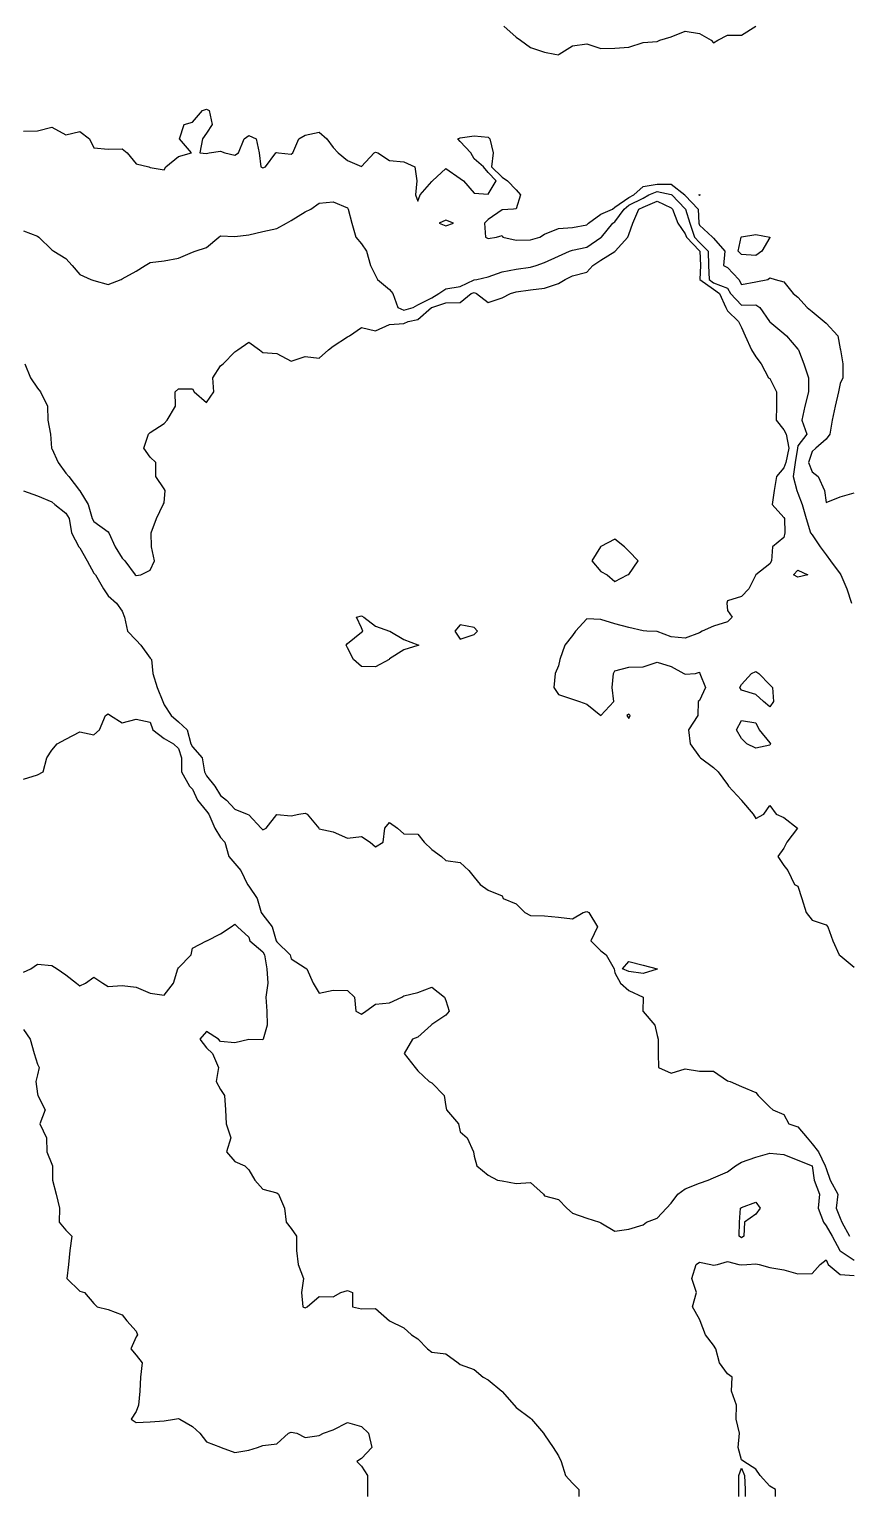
# Model space of a CAD drawing. Header units: metres. Extents: x 2681030 to 2681330, y 1246000 to 1246290.
# Drawn here: x 2681129 to 2681158.1, y 1246000 to 1246052.1 of the extents above; entities that cross this region are included whole.
import ezdxf

# ---------------------------------------------------------------- set-up
doc = ezdxf.new("R2010")
doc.units = ezdxf.units.M
doc.layers.add('BASIS_HOEHENLINIEN', color=8, linetype='Continuous')

msp = doc.modelspace()

# ---------------------------------------------------------------- linework, layer by layer
at = {"layer": 'BASIS_HOEHENLINIEN'}
for points in [[(2681145.808, 1246052.25, 0), (2681146.25, 1246051.855, 0), (2681146.402, 1246051.75, 0), (2681146.75, 1246051.493, 0), (2681147.25, 1246051.326, 0), (2681147.613, 1246051.25, 0), (2681147.75, 1246051.228, 0), (2681147.767, 1246051.25, 0), (2681148.25, 1246051.555, 0), (2681148.75, 1246051.615, 0), (2681149.25, 1246051.458, 0), (2681149.75, 1246051.467, 0), (2681150.25, 1246051.497, 0), (2681150.75, 1246051.667, 0), (2681151.25, 1246051.704, 0), (2681151.343, 1246051.75, 0), (2681151.75, 1246051.864, 0), (2681152.25, 1246052.074, 0), (2681152.75, 1246051.988, 0), (2681153.17, 1246051.75, 0), (2681153.25, 1246051.65, 0), (2681153.405, 1246051.75, 0), (2681153.75, 1246051.927, 0), (2681154.25, 1246051.928, 0), (2681154.75, 1246052.245, 0)], [(2681128.75, 1246048.52, 0), (2681129.25, 1246048.531, 0), (2681129.75, 1246048.662, 0), (2681130.25, 1246048.391, 0), (2681130.75, 1246048.506, 0), (2681131.097, 1246048.25, 0), (2681131.25, 1246047.93, 0), (2681131.75, 1246047.88, 0), (2681132.25, 1246047.893, 0), (2681132.436, 1246047.75, 0), (2681132.75, 1246047.355, 0), (2681133.2, 1246047.25, 0), (2681133.25, 1246047.231, 0), (2681133.75, 1246047.146, 0), (2681133.803, 1246047.25, 0), (2681134.25, 1246047.614, 0), (2681134.716, 1246047.75, 0), (2681134.293, 1246048.25, 0), (2681134.45, 1246048.75, 0), (2681134.75, 1246048.842, 0), (2681135.11, 1246049.25, 0), (2681135.25, 1246049.298, 0), (2681135.338, 1246049.25, 0), (2681135.446, 1246048.75, 0), (2681135.25, 1246048.444, 0), (2681135.105, 1246048.25, 0), (2681135.006, 1246047.75, 0), (2681135.25, 1246047.728, 0), (2681135.337, 1246047.75, 0), (2681135.75, 1246047.811, 0), (2681135.894, 1246047.75, 0), (2681136.25, 1246047.664, 0), (2681136.388, 1246047.75, 0), (2681136.586, 1246048.25, 0), (2681136.75, 1246048.36, 0), (2681137.014, 1246048.25, 0), (2681137.119, 1246047.75, 0), (2681137.178, 1246047.25, 0), (2681137.25, 1246047.214, 0), (2681137.342, 1246047.25, 0), (2681137.71, 1246047.75, 0), (2681137.75, 1246047.763, 0), (2681137.806, 1246047.75, 0), (2681138.25, 1246047.698, 0), (2681138.314, 1246047.75, 0), (2681138.522, 1246048.25, 0), (2681138.75, 1246048.373, 0), (2681139.25, 1246048.484, 0), (2681139.517, 1246048.25, 0), (2681139.75, 1246047.941, 0), (2681139.921, 1246047.75, 0), (2681140.25, 1246047.477, 0), (2681140.75, 1246047.264, 0), (2681141.207, 1246047.75, 0), (2681141.25, 1246047.771, 0), (2681141.327, 1246047.75, 0), (2681141.75, 1246047.474, 0), (2681142.25, 1246047.423, 0), (2681142.647, 1246047.25, 0), (2681142.716, 1246046.75, 0), (2681142.673, 1246046.25, 0), (2681142.75, 1246046.031, 0), (2681142.84, 1246046.25, 0), (2681143.25, 1246046.728, 0), (2681143.27, 1246046.75, 0), (2681143.75, 1246047.193, 0), (2681144.25, 1246046.84, 0), (2681144.377, 1246046.75, 0), (2681144.75, 1246046.309, 0), (2681145.25, 1246046.279, 0), (2681145.533, 1246046.75, 0), (2681145.25, 1246047.054, 0), (2681145.09, 1246047.25, 0), (2681144.75, 1246047.538, 0), (2681144.636, 1246047.75, 0), (2681144.25, 1246048.15, 0), (2681144.174, 1246048.25, 0), (2681144.25, 1246048.286, 0), (2681144.75, 1246048.351, 0), (2681145.25, 1246048.302, 0), (2681145.312, 1246048.25, 0), (2681145.429, 1246047.75, 0), (2681145.367, 1246047.25, 0), (2681145.75, 1246046.884, 0), (2681145.936, 1246046.75, 0), (2681146.25, 1246046.431, 0), (2681146.396, 1246046.25, 0), (2681146.25, 1246045.754, 0), (2681146.15, 1246045.75, 0), (2681145.75, 1246045.721, 0), (2681145.25, 1246045.375, 0), (2681145.117, 1246045.25, 0), (2681145.152, 1246044.75, 0), (2681145.25, 1246044.707, 0), (2681145.543, 1246044.75, 0), (2681145.75, 1246044.816, 0), (2681145.771, 1246044.75, 0), (2681146.25, 1246044.648, 0), (2681146.75, 1246044.66, 0), (2681147.085, 1246044.75, 0), (2681147.25, 1246044.853, 0), (2681147.75, 1246045.064, 0), (2681148.25, 1246045.094, 0), (2681148.75, 1246045.195, 0), (2681148.818, 1246045.25, 0), (2681149.25, 1246045.574, 0), (2681149.667, 1246045.75, 0), (2681149.75, 1246045.812, 0), (2681150.25, 1246046.158, 0), (2681150.421, 1246046.25, 0), (2681150.75, 1246046.556, 0), (2681151.25, 1246046.633, 0), (2681151.75, 1246046.636, 0), (2681152.228, 1246046.25, 0), (2681152.25, 1246046.227, 0), (2681152.711, 1246045.75, 0), (2681152.727, 1246045.25, 0), (2681152.75, 1246045.173, 0), (2681153.216, 1246044.75, 0), (2681153.25, 1246044.712, 0), (2681153.657, 1246044.25, 0), (2681153.612, 1246043.75, 0), (2681153.75, 1246043.67, 0), (2681154.156, 1246043.25, 0), (2681154.25, 1246043.072, 0), (2681154.75, 1246043.159, 0), (2681155.185, 1246043.25, 0), (2681155.25, 1246043.311, 0), (2681155.439, 1246043.25, 0), (2681155.75, 1246043.16, 0), (2681156.086, 1246042.75, 0), (2681156.25, 1246042.624, 0), (2681156.582, 1246042.25, 0), (2681156.75, 1246042.111, 0), (2681157.185, 1246041.75, 0), (2681157.25, 1246041.696, 0), (2681157.662, 1246041.25, 0), (2681157.75, 1246040.789, 0), (2681157.759, 1246040.75, 0), (2681157.845, 1246040.25, 0), (2681157.839, 1246039.75, 0), (2681157.75, 1246039.551, 0), (2681157.686, 1246039.25, 0), (2681157.578, 1246038.75, 0), (2681157.471, 1246038.25, 0), (2681157.387, 1246037.75, 0), (2681157.25, 1246037.571, 0), (2681156.883, 1246037.25, 0), (2681156.75, 1246037.135, 0), (2681156.629, 1246036.75, 0), (2681156.75, 1246036.409, 0), (2681156.972, 1246036.25, 0), (2681157.189, 1246035.75, 0), (2681157.25, 1246035.321, 0), (2681157.75, 1246035.525, 0), (2681158.25, 1246035.667, 0)], [(2681128.75, 1246044.981, 0), (2681129.25, 1246044.79, 0), (2681129.298, 1246044.75, 0), (2681129.75, 1246044.298, 0), (2681129.824, 1246044.25, 0), (2681130.25, 1246043.998, 0), (2681130.473, 1246043.75, 0), (2681130.75, 1246043.43, 0), (2681131.135, 1246043.25, 0), (2681131.25, 1246043.215, 0), (2681131.75, 1246043.072, 0), (2681132.221, 1246043.25, 0), (2681132.25, 1246043.272, 0), (2681132.75, 1246043.538, 0), (2681133.064, 1246043.75, 0), (2681133.25, 1246043.846, 0), (2681133.75, 1246043.905, 0), (2681134.25, 1246044.002, 0), (2681134.75, 1246044.216, 0), (2681134.844, 1246044.25, 0), (2681135.25, 1246044.388, 0), (2681135.683, 1246044.75, 0), (2681135.75, 1246044.802, 0), (2681136.25, 1246044.77, 0), (2681136.75, 1246044.837, 0), (2681137.25, 1246044.956, 0), (2681137.75, 1246045.056, 0), (2681138.093, 1246045.25, 0), (2681138.25, 1246045.338, 0), (2681138.75, 1246045.649, 0), (2681138.948, 1246045.75, 0), (2681139.25, 1246045.954, 0), (2681139.75, 1246046.011, 0), (2681140.25, 1246045.791, 0), (2681140.273, 1246045.75, 0), (2681140.407, 1246045.25, 0), (2681140.547, 1246044.75, 0), (2681140.75, 1246044.516, 0), (2681140.93, 1246044.25, 0), (2681141.067, 1246043.75, 0), (2681141.25, 1246043.386, 0), (2681141.316, 1246043.25, 0), (2681141.75, 1246042.889, 0), (2681141.867, 1246042.75, 0), (2681142.042, 1246042.25, 0), (2681142.25, 1246042.154, 0), (2681142.583, 1246042.25, 0), (2681142.75, 1246042.352, 0), (2681143.25, 1246042.596, 0), (2681143.501, 1246042.75, 0), (2681143.75, 1246042.912, 0), (2681144.25, 1246043.001, 0), (2681144.75, 1246043.237, 0), (2681144.844, 1246043.25, 0), (2681145.25, 1246043.345, 0), (2681145.75, 1246043.514, 0), (2681146.25, 1246043.613, 0), (2681146.75, 1246043.69, 0), (2681146.959, 1246043.75, 0), (2681147.25, 1246043.852, 0), (2681147.75, 1246044.074, 0), (2681148.141, 1246044.25, 0), (2681148.25, 1246044.293, 0), (2681148.75, 1246044.396, 0), (2681149.25, 1246044.734, 0), (2681149.273, 1246044.75, 0), (2681149.673, 1246045.25, 0), (2681149.75, 1246045.299, 0), (2681150.081, 1246045.75, 0), (2681150.25, 1246045.884, 0), (2681150.75, 1246046.138, 0), (2681150.956, 1246046.25, 0), (2681151.25, 1246046.378, 0), (2681151.75, 1246046.27, 0), (2681151.775, 1246046.25, 0), (2681152.25, 1246045.754, 0), (2681152.254, 1246045.75, 0), (2681152.41, 1246045.25, 0), (2681152.576, 1246044.75, 0), (2681152.75, 1246044.565, 0), (2681153.057, 1246044.25, 0), (2681153.069, 1246043.75, 0), (2681153.092, 1246043.25, 0), (2681153.25, 1246043.134, 0), (2681153.75, 1246042.935, 0), (2681153.853, 1246042.75, 0), (2681154.25, 1246042.339, 0), (2681154.75, 1246042.348, 0), (2681154.895, 1246042.25, 0), (2681155.242, 1246041.75, 0), (2681155.25, 1246041.74, 0), (2681155.75, 1246041.325, 0), (2681155.841, 1246041.25, 0), (2681156.25, 1246040.776, 0), (2681156.267, 1246040.75, 0), (2681156.454, 1246040.25, 0), (2681156.625, 1246039.75, 0), (2681156.621, 1246039.25, 0), (2681156.496, 1246038.75, 0), (2681156.389, 1246038.25, 0), (2681156.564, 1246037.75, 0), (2681156.25, 1246037.334, 0), (2681156.229, 1246037.25, 0), (2681156.155, 1246036.75, 0), (2681156.077, 1246036.25, 0), (2681156.207, 1246035.75, 0), (2681156.25, 1246035.65, 0), (2681156.4, 1246035.25, 0), (2681156.539, 1246034.75, 0), (2681156.696, 1246034.25, 0), (2681156.75, 1246034.169, 0), (2681157.041, 1246033.75, 0), (2681157.25, 1246033.469, 0), (2681157.406, 1246033.25, 0), (2681157.75, 1246032.786, 0), (2681157.773, 1246032.75, 0), (2681157.985, 1246032.25, 0), (2681158.148, 1246031.75, 0)], [(2681152.773, 1246046.25, 0), (2681152.75, 1246046.237, 0), (2681152.726, 1246046.25, 0), (2681152.75, 1246046.271, 0), (2681152.773, 1246046.25, 0)], [(2681128.802, 1246040.25, 0), (2681128.996, 1246039.75, 0), (2681129.25, 1246039.391, 0), (2681129.347, 1246039.25, 0), (2681129.606, 1246038.75, 0), (2681129.618, 1246038.25, 0), (2681129.705, 1246037.75, 0), (2681129.747, 1246037.25, 0), (2681129.75, 1246037.245, 0), (2681129.978, 1246036.75, 0), (2681130.25, 1246036.36, 0), (2681130.359, 1246036.25, 0), (2681130.736, 1246035.75, 0), (2681130.75, 1246035.734, 0), (2681131.048, 1246035.25, 0), (2681131.193, 1246034.75, 0), (2681131.25, 1246034.648, 0), (2681131.75, 1246034.282, 0), (2681131.785, 1246034.25, 0), (2681132.006, 1246033.75, 0), (2681132.25, 1246033.35, 0), (2681132.345, 1246033.25, 0), (2681132.72, 1246032.75, 0), (2681132.75, 1246032.726, 0), (2681132.916, 1246032.75, 0), (2681133.25, 1246032.919, 0), (2681133.398, 1246033.25, 0), (2681133.291, 1246033.75, 0), (2681133.288, 1246034.25, 0), (2681133.476, 1246034.75, 0), (2681133.711, 1246035.25, 0), (2681133.75, 1246035.313, 0), (2681133.785, 1246035.75, 0), (2681133.75, 1246035.814, 0), (2681133.445, 1246036.25, 0), (2681133.454, 1246036.75, 0), (2681133.25, 1246036.94, 0), (2681133.021, 1246037.25, 0), (2681133.182, 1246037.75, 0), (2681133.25, 1246037.806, 0), (2681133.75, 1246038.13, 0), (2681133.848, 1246038.25, 0), (2681134.149, 1246038.75, 0), (2681134.137, 1246039.25, 0), (2681134.25, 1246039.367, 0), (2681134.75, 1246039.363, 0), (2681134.81, 1246039.25, 0), (2681135.25, 1246038.874, 0), (2681135.51, 1246039.25, 0), (2681135.472, 1246039.75, 0), (2681135.75, 1246040.18, 0), (2681135.837, 1246040.25, 0), (2681136.25, 1246040.672, 0), (2681136.357, 1246040.75, 0), (2681136.75, 1246041.016, 0), (2681137.135, 1246040.75, 0), (2681137.25, 1246040.653, 0), (2681137.75, 1246040.614, 0), (2681138.25, 1246040.347, 0), (2681138.75, 1246040.515, 0), (2681139.25, 1246040.449, 0), (2681139.576, 1246040.75, 0), (2681139.75, 1246040.882, 0), (2681140.25, 1246041.209, 0), (2681140.329, 1246041.25, 0), (2681140.75, 1246041.543, 0), (2681141.25, 1246041.424, 0), (2681141.75, 1246041.646, 0), (2681142.25, 1246041.687, 0), (2681142.409, 1246041.75, 0), (2681142.75, 1246041.828, 0), (2681143.243, 1246042.25, 0), (2681143.25, 1246042.254, 0), (2681143.75, 1246042.42, 0), (2681144.25, 1246042.433, 0), (2681144.652, 1246042.75, 0), (2681144.75, 1246042.787, 0), (2681144.84, 1246042.75, 0), (2681145.25, 1246042.424, 0), (2681145.75, 1246042.601, 0), (2681146.043, 1246042.75, 0), (2681146.25, 1246042.809, 0), (2681146.75, 1246042.885, 0), (2681147.25, 1246042.939, 0), (2681147.75, 1246043.107, 0), (2681147.987, 1246043.25, 0), (2681148.25, 1246043.377, 0), (2681148.75, 1246043.507, 0), (2681148.962, 1246043.75, 0), (2681149.25, 1246043.935, 0), (2681149.75, 1246044.245, 0), (2681149.756, 1246044.25, 0), (2681150.204, 1246044.75, 0), (2681150.25, 1246044.843, 0), (2681150.39, 1246045.25, 0), (2681150.599, 1246045.75, 0), (2681150.75, 1246045.821, 0), (2681151.25, 1246046.028, 0), (2681151.75, 1246045.796, 0), (2681151.794, 1246045.75, 0), (2681151.981, 1246045.25, 0), (2681152.25, 1246044.864, 0), (2681152.292, 1246044.75, 0), (2681152.75, 1246044.261, 0), (2681152.761, 1246044.25, 0), (2681152.793, 1246043.75, 0), (2681152.772, 1246043.25, 0), (2681153.25, 1246042.898, 0), (2681153.467, 1246042.75, 0), (2681153.692, 1246042.25, 0), (2681153.75, 1246042.139, 0), (2681154.143, 1246041.75, 0), (2681154.25, 1246041.537, 0), (2681154.375, 1246041.25, 0), (2681154.604, 1246040.75, 0), (2681154.75, 1246040.496, 0), (2681154.94, 1246040.25, 0), (2681155.209, 1246039.75, 0), (2681155.25, 1246039.726, 0), (2681155.492, 1246039.25, 0), (2681155.49, 1246038.75, 0), (2681155.479, 1246038.25, 0), (2681155.75, 1246037.911, 0), (2681155.835, 1246037.75, 0), (2681155.923, 1246037.25, 0), (2681155.825, 1246036.75, 0), (2681155.75, 1246036.556, 0), (2681155.493, 1246036.25, 0), (2681155.411, 1246035.75, 0), (2681155.335, 1246035.25, 0), (2681155.75, 1246034.791, 0), (2681155.774, 1246034.75, 0), (2681155.78, 1246034.25, 0), (2681155.75, 1246034.081, 0), (2681155.346, 1246033.75, 0), (2681155.308, 1246033.25, 0), (2681155.25, 1246033.139, 0), (2681154.75, 1246032.75, 0), (2681154.75, 1246032.75, 0), (2681154.512, 1246032.25, 0), (2681154.25, 1246031.982, 0), (2681153.75, 1246031.824, 0), (2681153.723, 1246031.75, 0), (2681153.75, 1246031.487, 0), (2681153.916, 1246031.25, 0), (2681153.75, 1246031.078, 0), (2681153.25, 1246030.932, 0), (2681152.854, 1246030.75, 0), (2681152.75, 1246030.692, 0), (2681152.25, 1246030.504, 0), (2681151.75, 1246030.555, 0), (2681151.25, 1246030.741, 0), (2681150.887, 1246030.75, 0), (2681150.75, 1246030.76, 0), (2681150.25, 1246030.878, 0), (2681149.75, 1246031.017, 0), (2681149.25, 1246031.17, 0), (2681148.75, 1246031.188, 0), (2681148.35, 1246030.75, 0), (2681148.25, 1246030.596, 0), (2681147.971, 1246030.25, 0), (2681147.798, 1246029.75, 0), (2681147.75, 1246029.522, 0), (2681147.634, 1246029.25, 0), (2681147.585, 1246028.75, 0), (2681147.75, 1246028.503, 0), (2681148.25, 1246028.334, 0), (2681148.492, 1246028.25, 0), (2681148.75, 1246028.159, 0), (2681149.25, 1246027.755, 0), (2681149.716, 1246028.25, 0), (2681149.653, 1246028.75, 0), (2681149.702, 1246029.25, 0), (2681149.75, 1246029.339, 0), (2681150.25, 1246029.474, 0), (2681150.75, 1246029.482, 0), (2681151.25, 1246029.648, 0), (2681151.75, 1246029.496, 0), (2681152.194, 1246029.25, 0), (2681152.25, 1246029.219, 0), (2681152.616, 1246029.25, 0), (2681152.75, 1246029.29, 0), (2681152.761, 1246029.25, 0), (2681152.972, 1246028.75, 0), (2681152.75, 1246028.291, 0), (2681152.709, 1246028.25, 0), (2681152.7, 1246027.75, 0), (2681152.359, 1246027.25, 0), (2681152.427, 1246026.75, 0), (2681152.75, 1246026.288, 0), (2681152.791, 1246026.25, 0), (2681153.25, 1246025.909, 0), (2681153.423, 1246025.75, 0), (2681153.75, 1246025.306, 0), (2681153.79, 1246025.25, 0), (2681154.242, 1246024.75, 0), (2681154.25, 1246024.741, 0), (2681154.663, 1246024.25, 0), (2681154.75, 1246024.094, 0), (2681155.035, 1246024.25, 0), (2681155.25, 1246024.563, 0), (2681155.479, 1246024.25, 0), (2681155.75, 1246024.128, 0), (2681156.233, 1246023.75, 0), (2681155.86, 1246023.25, 0), (2681155.75, 1246023.041, 0), (2681155.536, 1246022.75, 0), (2681155.75, 1246022.429, 0), (2681155.892, 1246022.25, 0), (2681156.127, 1246021.75, 0), (2681156.25, 1246021.689, 0), (2681156.393, 1246021.25, 0), (2681156.547, 1246020.75, 0), (2681156.75, 1246020.483, 0), (2681157.25, 1246020.316, 0), (2681157.314, 1246020.25, 0), (2681157.492, 1246019.75, 0), (2681157.719, 1246019.25, 0), (2681157.75, 1246019.23, 0), (2681158.25, 1246018.817, 0)], [(2681143.75, 1246045.155, 0), (2681144.018, 1246045.25, 0), (2681143.75, 1246045.353, 0), (2681143.512, 1246045.25, 0), (2681143.75, 1246045.155, 0)], [(2681154.97, 1246044.25, 0), (2681154.75, 1246044.1, 0), (2681154.25, 1246044.133, 0), (2681154.131, 1246044.25, 0), (2681154.232, 1246044.75, 0), (2681154.25, 1246044.759, 0), (2681154.75, 1246044.842, 0), (2681155.25, 1246044.754, 0), (2681155.257, 1246044.75, 0), (2681155.25, 1246044.741, 0), (2681154.97, 1246044.25, 0)], [(2681128.75, 1246035.736, 0), (2681129.25, 1246035.555, 0), (2681129.75, 1246035.345, 0), (2681129.856, 1246035.25, 0), (2681130.25, 1246034.94, 0), (2681130.376, 1246034.75, 0), (2681130.458, 1246034.25, 0), (2681130.715, 1246033.75, 0), (2681130.75, 1246033.718, 0), (2681131.005, 1246033.25, 0), (2681131.25, 1246032.813, 0), (2681131.301, 1246032.75, 0), (2681131.593, 1246032.25, 0), (2681131.75, 1246032.008, 0), (2681132.053, 1246031.75, 0), (2681132.25, 1246031.457, 0), (2681132.338, 1246031.25, 0), (2681132.437, 1246030.75, 0), (2681132.75, 1246030.435, 0), (2681132.919, 1246030.25, 0), (2681133.25, 1246029.794, 0), (2681133.289, 1246029.75, 0), (2681133.337, 1246029.25, 0), (2681133.493, 1246028.75, 0), (2681133.702, 1246028.25, 0), (2681133.75, 1246028.138, 0), (2681133.989, 1246027.75, 0), (2681134.25, 1246027.529, 0), (2681134.558, 1246027.25, 0), (2681134.695, 1246026.75, 0), (2681134.75, 1246026.642, 0), (2681135.099, 1246026.25, 0), (2681135.179, 1246025.75, 0), (2681135.25, 1246025.612, 0), (2681135.541, 1246025.25, 0), (2681135.75, 1246024.908, 0), (2681135.957, 1246024.75, 0), (2681136.25, 1246024.424, 0), (2681136.693, 1246024.25, 0), (2681136.75, 1246024.223, 0), (2681137.191, 1246023.75, 0), (2681137.25, 1246023.695, 0), (2681137.371, 1246023.75, 0), (2681137.75, 1246024.239, 0), (2681138.25, 1246024.193, 0), (2681138.528, 1246024.25, 0), (2681138.75, 1246024.284, 0), (2681138.818, 1246024.25, 0), (2681139.24, 1246023.75, 0), (2681139.25, 1246023.733, 0), (2681139.75, 1246023.625, 0), (2681140.25, 1246023.397, 0), (2681140.75, 1246023.455, 0), (2681141.059, 1246023.25, 0), (2681141.25, 1246023.092, 0), (2681141.518, 1246023.25, 0), (2681141.579, 1246023.75, 0), (2681141.75, 1246023.955, 0), (2681142.032, 1246023.75, 0), (2681142.25, 1246023.553, 0), (2681142.75, 1246023.54, 0), (2681142.978, 1246023.25, 0), (2681143.25, 1246022.991, 0), (2681143.587, 1246022.75, 0), (2681143.75, 1246022.604, 0), (2681144.25, 1246022.538, 0), (2681144.569, 1246022.25, 0), (2681144.75, 1246022.006, 0), (2681144.97, 1246021.75, 0), (2681145.25, 1246021.547, 0), (2681145.75, 1246021.345, 0), (2681145.788, 1246021.25, 0), (2681146.25, 1246021.069, 0), (2681146.548, 1246020.75, 0), (2681146.75, 1246020.654, 0), (2681147.25, 1246020.64, 0), (2681147.75, 1246020.588, 0), (2681148.25, 1246020.531, 0), (2681148.622, 1246020.75, 0), (2681148.75, 1246020.793, 0), (2681148.824, 1246020.75, 0), (2681149.131, 1246020.25, 0), (2681148.896, 1246019.75, 0), (2681149.25, 1246019.393, 0), (2681149.439, 1246019.25, 0), (2681149.729, 1246018.75, 0), (2681149.75, 1246018.611, 0), (2681149.951, 1246018.25, 0), (2681150.25, 1246017.989, 0), (2681150.75, 1246017.75, 0), (2681150.75, 1246017.75, 0), (2681150.75, 1246017.749, 0), (2681150.742, 1246017.25, 0), (2681150.75, 1246017.241, 0), (2681151.163, 1246016.75, 0), (2681151.25, 1246016.38, 0), (2681151.284, 1246016.25, 0), (2681151.282, 1246015.75, 0), (2681151.303, 1246015.25, 0), (2681151.75, 1246015.042, 0), (2681152.25, 1246015.196, 0), (2681152.75, 1246015.118, 0), (2681153.25, 1246015.119, 0), (2681153.75, 1246014.772, 0), (2681153.847, 1246014.75, 0), (2681154.25, 1246014.57, 0), (2681154.75, 1246014.364, 0), (2681154.841, 1246014.25, 0), (2681155.25, 1246013.836, 0), (2681155.356, 1246013.75, 0), (2681155.75, 1246013.581, 0), (2681155.925, 1246013.25, 0), (2681156.25, 1246013.135, 0), (2681156.582, 1246012.75, 0), (2681156.75, 1246012.536, 0), (2681156.98, 1246012.25, 0), (2681157.221, 1246011.75, 0), (2681157.25, 1246011.662, 0), (2681157.397, 1246011.25, 0), (2681157.665, 1246010.75, 0), (2681157.605, 1246010.25, 0), (2681157.75, 1246009.89, 0), (2681157.81, 1246009.75, 0), (2681158.076, 1246009.25, 0)], [(2681149.75, 1246032.52, 0), (2681150.194, 1246032.75, 0), (2681150.25, 1246032.771, 0), (2681150.58, 1246033.25, 0), (2681150.25, 1246033.6, 0), (2681150.091, 1246033.75, 0), (2681149.75, 1246034.02, 0), (2681149.25, 1246033.762, 0), (2681149.238, 1246033.75, 0), (2681148.927, 1246033.25, 0), (2681149.25, 1246032.872, 0), (2681149.473, 1246032.75, 0), (2681149.75, 1246032.52, 0)], [(2681156.604, 1246032.75, 0), (2681156.25, 1246032.665, 0), (2681156.098, 1246032.75, 0), (2681156.25, 1246032.915, 0), (2681156.604, 1246032.75, 0)], [(2681141.734, 1246029.75, 0), (2681141.25, 1246029.488, 0), (2681140.75, 1246029.5, 0), (2681140.465, 1246029.75, 0), (2681140.25, 1246030.16, 0), (2681140.203, 1246030.25, 0), (2681140.25, 1246030.316, 0), (2681140.75, 1246030.721, 0), (2681140.798, 1246030.75, 0), (2681140.75, 1246030.866, 0), (2681140.58, 1246031.25, 0), (2681140.75, 1246031.296, 0), (2681140.835, 1246031.25, 0), (2681141.25, 1246030.935, 0), (2681141.75, 1246030.757, 0), (2681141.763, 1246030.75, 0), (2681142.25, 1246030.456, 0), (2681142.75, 1246030.262, 0), (2681142.784, 1246030.25, 0), (2681142.75, 1246030.238, 0), (2681142.25, 1246030.084, 0), (2681141.75, 1246029.768, 0), (2681141.734, 1246029.75, 0)], [(2681144.75, 1246030.634, 0), (2681144.868, 1246030.75, 0), (2681144.75, 1246030.88, 0), (2681144.25, 1246030.977, 0), (2681144.064, 1246030.75, 0), (2681144.25, 1246030.471, 0), (2681144.75, 1246030.634, 0)], [(2681155.386, 1246028.25, 0), (2681155.25, 1246028.061, 0), (2681155.023, 1246028.25, 0), (2681154.75, 1246028.503, 0), (2681154.25, 1246028.655, 0), (2681154.187, 1246028.75, 0), (2681154.25, 1246028.854, 0), (2681154.597, 1246029.25, 0), (2681154.75, 1246029.319, 0), (2681154.866, 1246029.25, 0), (2681155.25, 1246028.846, 0), (2681155.344, 1246028.75, 0), (2681155.386, 1246028.25, 0)], [(2681128.75, 1246025.495, 0), (2681129.25, 1246025.644, 0), (2681129.442, 1246025.75, 0), (2681129.577, 1246026.25, 0), (2681129.75, 1246026.527, 0), (2681129.943, 1246026.75, 0), (2681130.25, 1246026.91, 0), (2681130.75, 1246027.178, 0), (2681131.25, 1246027.07, 0), (2681131.444, 1246027.25, 0), (2681131.657, 1246027.75, 0), (2681131.75, 1246027.81, 0), (2681131.835, 1246027.75, 0), (2681132.25, 1246027.495, 0), (2681132.75, 1246027.624, 0), (2681133.25, 1246027.523, 0), (2681133.344, 1246027.25, 0), (2681133.75, 1246026.937, 0), (2681134.079, 1246026.75, 0), (2681134.25, 1246026.583, 0), (2681134.356, 1246026.25, 0), (2681134.362, 1246025.75, 0), (2681134.643, 1246025.25, 0), (2681134.75, 1246025.136, 0), (2681134.922, 1246024.75, 0), (2681135.25, 1246024.361, 0), (2681135.33, 1246024.25, 0), (2681135.539, 1246023.75, 0), (2681135.75, 1246023.423, 0), (2681135.897, 1246023.25, 0), (2681136.037, 1246022.75, 0), (2681136.25, 1246022.491, 0), (2681136.472, 1246022.25, 0), (2681136.701, 1246021.75, 0), (2681136.75, 1246021.69, 0), (2681137.047, 1246021.25, 0), (2681137.194, 1246020.75, 0), (2681137.25, 1246020.671, 0), (2681137.578, 1246020.25, 0), (2681137.724, 1246019.75, 0), (2681137.75, 1246019.709, 0), (2681138.223, 1246019.25, 0), (2681138.25, 1246019.106, 0), (2681138.75, 1246018.788, 0), (2681138.811, 1246018.75, 0), (2681139.031, 1246018.25, 0), (2681139.25, 1246017.884, 0), (2681139.75, 1246017.998, 0), (2681140.25, 1246017.986, 0), (2681140.504, 1246017.75, 0), (2681140.552, 1246017.25, 0), (2681140.75, 1246017.146, 0), (2681140.909, 1246017.25, 0), (2681141.25, 1246017.493, 0), (2681141.75, 1246017.545, 0), (2681142.182, 1246017.75, 0), (2681142.25, 1246017.794, 0), (2681142.75, 1246017.918, 0), (2681143.25, 1246018.102, 0), (2681143.703, 1246017.75, 0), (2681143.75, 1246017.623, 0), (2681143.868, 1246017.25, 0), (2681143.75, 1246017.113, 0), (2681143.25, 1246016.772, 0), (2681143.23, 1246016.75, 0), (2681142.75, 1246016.332, 0), (2681142.558, 1246016.25, 0), (2681142.271, 1246015.75, 0), (2681142.659, 1246015.25, 0), (2681142.75, 1246015.124, 0), (2681143.155, 1246014.75, 0), (2681143.25, 1246014.703, 0), (2681143.691, 1246014.25, 0), (2681143.75, 1246013.86, 0), (2681143.776, 1246013.75, 0), (2681144.199, 1246013.25, 0), (2681144.25, 1246012.968, 0), (2681144.501, 1246012.75, 0), (2681144.728, 1246012.25, 0), (2681144.75, 1246012.093, 0), (2681144.847, 1246011.75, 0), (2681145.25, 1246011.421, 0), (2681145.586, 1246011.25, 0), (2681145.75, 1246011.218, 0), (2681146.25, 1246011.126, 0), (2681146.75, 1246011.162, 0), (2681147.218, 1246010.75, 0), (2681147.25, 1246010.689, 0), (2681147.75, 1246010.561, 0), (2681148.041, 1246010.25, 0), (2681148.25, 1246010.073, 0), (2681148.75, 1246009.892, 0), (2681149.206, 1246009.75, 0), (2681149.25, 1246009.735, 0), (2681149.75, 1246009.429, 0), (2681150.25, 1246009.501, 0), (2681150.75, 1246009.656, 0), (2681150.875, 1246009.75, 0), (2681151.25, 1246009.898, 0), (2681151.581, 1246010.25, 0), (2681151.75, 1246010.433, 0), (2681151.988, 1246010.75, 0), (2681152.25, 1246010.942, 0), (2681152.75, 1246011.139, 0), (2681153.057, 1246011.25, 0), (2681153.25, 1246011.327, 0), (2681153.75, 1246011.542, 0), (2681154.036, 1246011.75, 0), (2681154.25, 1246011.882, 0), (2681154.75, 1246012.065, 0), (2681155.25, 1246012.199, 0), (2681155.75, 1246012.161, 0), (2681156.25, 1246011.961, 0), (2681156.75, 1246011.755, 0), (2681156.753, 1246011.75, 0), (2681156.829, 1246011.25, 0), (2681157.011, 1246010.75, 0), (2681156.97, 1246010.25, 0), (2681157.159, 1246009.75, 0), (2681157.25, 1246009.628, 0), (2681157.463, 1246009.25, 0), (2681157.738, 1246008.75, 0), (2681157.75, 1246008.73, 0), (2681158.25, 1246008.398, 0)], [(2681150.25, 1246027.645, 0), (2681150.295, 1246027.75, 0), (2681150.25, 1246027.799, 0), (2681150.179, 1246027.75, 0), (2681150.25, 1246027.645, 0)], [(2681155.277, 1246026.75, 0), (2681155.25, 1246026.704, 0), (2681154.75, 1246026.594, 0), (2681154.434, 1246026.75, 0), (2681154.25, 1246026.941, 0), (2681154.063, 1246027.25, 0), (2681154.25, 1246027.572, 0), (2681154.75, 1246027.489, 0), (2681154.876, 1246027.25, 0), (2681155.25, 1246026.788, 0), (2681155.277, 1246026.75, 0)], [(2681128.75, 1246018.631, 0), (2681129.011, 1246018.75, 0), (2681129.25, 1246018.922, 0), (2681129.75, 1246018.878, 0), (2681129.942, 1246018.75, 0), (2681130.25, 1246018.543, 0), (2681130.626, 1246018.25, 0), (2681130.75, 1246018.147, 0), (2681130.954, 1246018.25, 0), (2681131.25, 1246018.46, 0), (2681131.566, 1246018.25, 0), (2681131.75, 1246018.122, 0), (2681132.25, 1246018.162, 0), (2681132.75, 1246018.097, 0), (2681133.25, 1246017.891, 0), (2681133.75, 1246017.821, 0), (2681134.077, 1246018.25, 0), (2681134.228, 1246018.75, 0), (2681134.25, 1246018.791, 0), (2681134.706, 1246019.25, 0), (2681134.75, 1246019.493, 0), (2681135.25, 1246019.743, 0), (2681135.261, 1246019.75, 0), (2681135.75, 1246019.994, 0), (2681136.121, 1246020.25, 0), (2681136.25, 1246020.346, 0), (2681136.351, 1246020.25, 0), (2681136.75, 1246019.884, 0), (2681136.781, 1246019.75, 0), (2681137.25, 1246019.356, 0), (2681137.312, 1246019.25, 0), (2681137.394, 1246018.75, 0), (2681137.42, 1246018.25, 0), (2681137.356, 1246017.75, 0), (2681137.386, 1246017.25, 0), (2681137.401, 1246016.75, 0), (2681137.261, 1246016.25, 0), (2681137.25, 1246016.237, 0), (2681136.75, 1246016.242, 0), (2681136.25, 1246016.13, 0), (2681135.75, 1246016.172, 0), (2681135.672, 1246016.25, 0), (2681135.25, 1246016.523, 0), (2681135.016, 1246016.25, 0), (2681135.25, 1246015.953, 0), (2681135.455, 1246015.75, 0), (2681135.679, 1246015.25, 0), (2681135.592, 1246014.75, 0), (2681135.75, 1246014.465, 0), (2681135.881, 1246014.25, 0), (2681135.92, 1246013.75, 0), (2681135.949, 1246013.25, 0), (2681136.106, 1246012.75, 0), (2681135.957, 1246012.25, 0), (2681136.25, 1246011.911, 0), (2681136.603, 1246011.75, 0), (2681136.75, 1246011.612, 0), (2681136.963, 1246011.25, 0), (2681137.25, 1246010.922, 0), (2681137.75, 1246010.8, 0), (2681137.802, 1246010.75, 0), (2681138.013, 1246010.25, 0), (2681138.076, 1246009.75, 0), (2681138.25, 1246009.532, 0), (2681138.438, 1246009.25, 0), (2681138.443, 1246008.75, 0), (2681138.499, 1246008.25, 0), (2681138.69, 1246007.75, 0), (2681138.618, 1246007.25, 0), (2681138.664, 1246006.75, 0), (2681138.75, 1246006.705, 0), (2681138.822, 1246006.75, 0), (2681139.25, 1246007.111, 0), (2681139.75, 1246007.094, 0), (2681140.022, 1246007.25, 0), (2681140.25, 1246007.328, 0), (2681140.429, 1246007.25, 0), (2681140.438, 1246006.75, 0), (2681140.75, 1246006.67, 0), (2681141.25, 1246006.682, 0), (2681141.744, 1246006.25, 0), (2681141.75, 1246006.245, 0), (2681142.25, 1246006.003, 0), (2681142.524, 1246005.75, 0), (2681142.75, 1246005.612, 0), (2681143.1, 1246005.25, 0), (2681143.25, 1246005.132, 0), (2681143.75, 1246005.079, 0), (2681144.182, 1246004.75, 0), (2681144.25, 1246004.692, 0), (2681144.75, 1246004.522, 0), (2681145.068, 1246004.25, 0), (2681145.25, 1246004.151, 0), (2681145.738, 1246003.75, 0), (2681145.75, 1246003.738, 0), (2681146.179, 1246003.25, 0), (2681146.25, 1246003.165, 0), (2681146.75, 1246002.787, 0), (2681146.793, 1246002.75, 0), (2681147.213, 1246002.25, 0), (2681147.25, 1246002.195, 0), (2681147.559, 1246001.75, 0), (2681147.75, 1246001.445, 0), (2681147.848, 1246001.25, 0), (2681148.001, 1246000.75, 0), (2681148.25, 1246000.476, 0), (2681148.472, 1246000.25, 0), (2681148.472, 1246000, 0)], [(2681151.254, 1246018.75, 0), (2681151.25, 1246018.744, 0), (2681150.75, 1246018.589, 0), (2681150.25, 1246018.661, 0), (2681150.022, 1246018.75, 0), (2681150.25, 1246019.014, 0), (2681150.75, 1246018.888, 0), (2681151.25, 1246018.756, 0), (2681151.254, 1246018.75, 0)], [(2681128.75, 1246016.599, 0), (2681128.985, 1246016.25, 0), (2681129.126, 1246015.75, 0), (2681129.25, 1246015.369, 0), (2681129.302, 1246015.25, 0), (2681129.25, 1246014.983, 0), (2681129.191, 1246014.75, 0), (2681129.25, 1246014.307, 0), (2681129.261, 1246014.25, 0), (2681129.523, 1246013.75, 0), (2681129.329, 1246013.25, 0), (2681129.569, 1246012.75, 0), (2681129.574, 1246012.25, 0), (2681129.75, 1246011.815, 0), (2681129.775, 1246011.75, 0), (2681129.781, 1246011.25, 0), (2681129.905, 1246010.75, 0), (2681130.028, 1246010.25, 0), (2681130.019, 1246009.75, 0), (2681130.25, 1246009.47, 0), (2681130.464, 1246009.25, 0), (2681130.398, 1246008.75, 0), (2681130.352, 1246008.25, 0), (2681130.293, 1246007.75, 0), (2681130.75, 1246007.299, 0), (2681130.914, 1246007.25, 0), (2681131.25, 1246006.862, 0), (2681131.365, 1246006.75, 0), (2681131.75, 1246006.649, 0), (2681132.25, 1246006.455, 0), (2681132.418, 1246006.25, 0), (2681132.75, 1246005.884, 0), (2681132.803, 1246005.75, 0), (2681132.75, 1246005.676, 0), (2681132.555, 1246005.25, 0), (2681132.75, 1246005.028, 0), (2681132.961, 1246004.75, 0), (2681132.909, 1246004.25, 0), (2681132.882, 1246003.75, 0), (2681132.834, 1246003.25, 0), (2681132.75, 1246003.023, 0), (2681132.567, 1246002.75, 0), (2681132.75, 1246002.632, 0), (2681133.25, 1246002.658, 0), (2681133.75, 1246002.689, 0), (2681134.116, 1246002.75, 0), (2681134.25, 1246002.774, 0), (2681134.302, 1246002.75, 0), (2681134.75, 1246002.494, 0), (2681135.009, 1246002.25, 0), (2681135.25, 1246001.945, 0), (2681135.75, 1246001.763, 0), (2681135.768, 1246001.75, 0), (2681136.25, 1246001.568, 0), (2681136.75, 1246001.657, 0), (2681137.064, 1246001.75, 0), (2681137.25, 1246001.818, 0), (2681137.75, 1246001.876, 0), (2681138.158, 1246002.25, 0), (2681138.25, 1246002.29, 0), (2681138.452, 1246002.25, 0), (2681138.75, 1246002.106, 0), (2681139.25, 1246002.169, 0), (2681139.398, 1246002.25, 0), (2681139.75, 1246002.373, 0), (2681140.25, 1246002.629, 0), (2681140.75, 1246002.494, 0), (2681141.003, 1246002.25, 0), (2681141.121, 1246001.75, 0), (2681140.75, 1246001.352, 0), (2681140.588, 1246001.25, 0), (2681140.75, 1246001.08, 0), (2681140.961, 1246000.75, 0), (2681140.967, 1246000.25, 0), (2681140.967, 1246000, 0)], [(2681154.323, 1246009.25, 0), (2681154.25, 1246009.199, 0), (2681154.168, 1246009.25, 0), (2681154.172, 1246009.75, 0), (2681154.21, 1246010.25, 0), (2681154.25, 1246010.269, 0), (2681154.75, 1246010.458, 0), (2681154.906, 1246010.25, 0), (2681154.75, 1246010.039, 0), (2681154.357, 1246009.75, 0), (2681154.323, 1246009.25, 0)], [(2681155.451, 1246000, 0), (2681155.451, 1246000.25, 0), (2681155.25, 1246000.371, 0), (2681154.903, 1246000.75, 0), (2681154.75, 1246000.979, 0), (2681154.332, 1246001.25, 0), (2681154.25, 1246001.312, 0), (2681154.13, 1246001.75, 0), (2681154.178, 1246002.25, 0), (2681154.051, 1246002.75, 0), (2681154.068, 1246003.25, 0), (2681153.892, 1246003.75, 0), (2681153.912, 1246004.25, 0), (2681153.75, 1246004.369, 0), (2681153.459, 1246004.75, 0), (2681153.33, 1246005.25, 0), (2681153.25, 1246005.383, 0), (2681152.97, 1246005.75, 0), (2681152.782, 1246006.25, 0), (2681152.75, 1246006.306, 0), (2681152.507, 1246006.75, 0), (2681152.651, 1246007.25, 0), (2681152.484, 1246007.75, 0), (2681152.636, 1246008.25, 0), (2681152.75, 1246008.337, 0), (2681153.158, 1246008.25, 0), (2681153.25, 1246008.224, 0), (2681153.393, 1246008.25, 0), (2681153.75, 1246008.35, 0), (2681154.156, 1246008.25, 0), (2681154.25, 1246008.234, 0), (2681154.436, 1246008.25, 0), (2681154.75, 1246008.276, 0), (2681154.872, 1246008.25, 0), (2681155.25, 1246008.137, 0), (2681155.75, 1246008.054, 0), (2681156.25, 1246007.922, 0), (2681156.75, 1246007.933, 0), (2681157.036, 1246008.25, 0), (2681157.25, 1246008.41, 0), (2681157.328, 1246008.25, 0), (2681157.75, 1246007.888, 0), (2681158.25, 1246007.86, 0)], [(2681154.151, 1246000, 0), (2681154.151, 1246000.25, 0), (2681154.153, 1246000.75, 0), (2681154.25, 1246001.015, 0), (2681154.353, 1246000.75, 0), (2681154.371, 1246000.25, 0), (2681154.371, 1246000, 0)]]:
    msp.add_polyline3d(points, dxfattribs=at)

doc.saveas('drawing.dxf')
